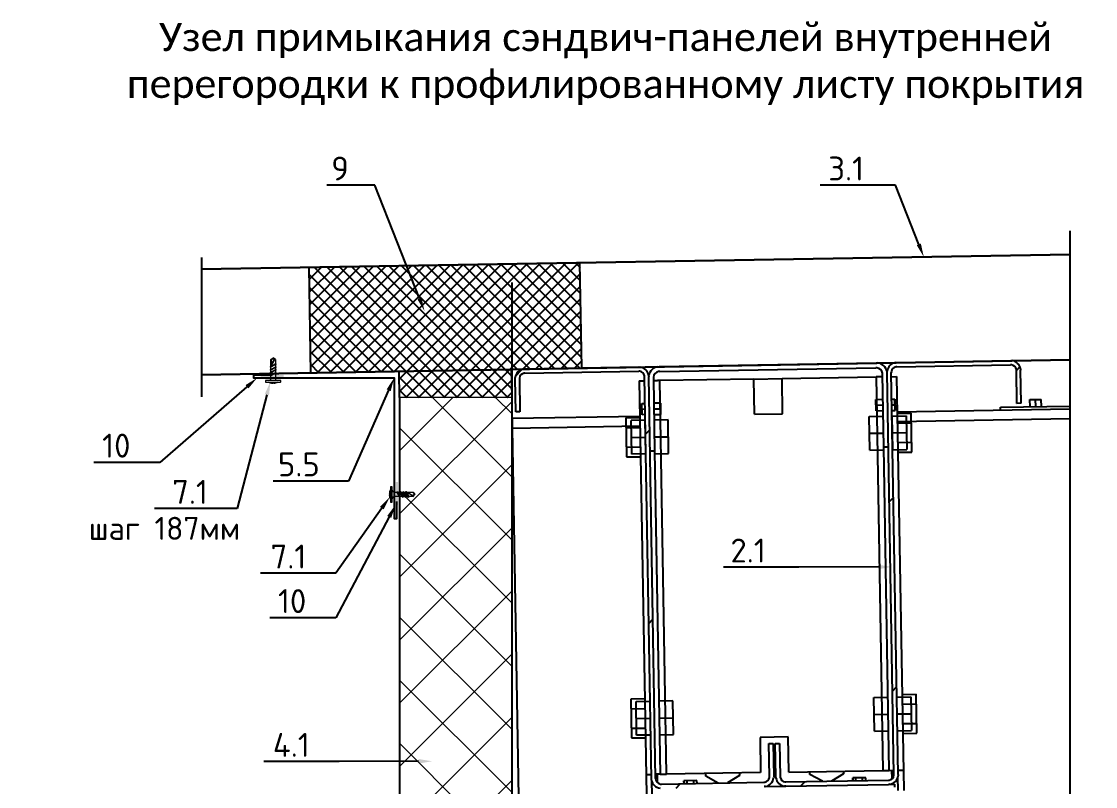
# Model space of a CAD drawing. Header units: millimetres. Extents: x -3689 to 3021565, y -698052 to -604547.
# Drawn here: x 2757315 to 2758079, y -666387 to -665843 of the extents above; entities that cross this region are included whole.
import ezdxf
from ezdxf import colors
from ezdxf.entities.mleader import LeaderData, LeaderLine
from ezdxf.math import Vec2, Vec3

# ---------------------------------------------------------------- set-up
doc = ezdxf.new("R2010")
doc.units = ezdxf.units.MM
doc.linetypes.add('CENTER', pattern=[50.800000000000004, 31.75, -6.35, 6.35, -6.35])
doc.layers.get('0').update_dxf_attribs({"lineweight": 0})
for name, color, linetype in [('A-DOOR-IDEN', 12, 'Continuous'), ('A-FLOR-IDEN', 14, 'Continuous'), ('A-WALL-PATT', 181, 'Continuous'), ('S-GRID', 133, 'CENTER'), ('S-METL', 14, 'Continuous'), ('S-WALL-PATT', 181, 'Continuous')]:
    doc.layers.add(name, color=color, linetype=linetype)
doc.styles.add('Calibri', font='calibri.ttf')
doc.styles.add('ЕСКД', font='isocpeur.ttf')

# ---------------------------------------------------------------- blocks, each defined once
blk = doc.blocks.new('*U562')
at = {"lineweight": 0}
h = blk.add_hatch(dxfattribs=at)
h.set_pattern_fill('ANSI37', color=181, scale=10, style=0)
h.set_pattern_definition([(45, (20, -599.1723005615058), (-22.45064030267288, 22.45064030267288), []), (135, (20, -599.1723005615058), (-22.45064030267288, -22.45064030267288), [])])
h.paths.add_polyline_path([(0, 400.8276994384941), (0, 0), (80, 0), (80, 400.8276994384941)])
at = {"color": 5, "lineweight": 0}
for p, q in [((80, 400.8276994384941), (0, 400.8276994384941)), ((0, 0), (80, 0))]:
    blk.add_line(p, q, dxfattribs=at)
at = {"color": 5}
for p, q in [((0, 400.8276994384941), (0, 0)), ((80, 0), (80, 400.8276994384941))]:
    blk.add_line(p, q, dxfattribs=at)
blk = doc.blocks.new('4.2x16')
at = {"lineweight": 0}
for p, q in [((-1.199999999989814, 5.30000000000291), (-1.199999999989814, -5.30000000000291)), ((14.87966793887608, 1.599999999998545), (16.00000000000728, 0))]:
    blk.add_line(p, q, dxfattribs=at)
for points in [[(-1.199999999989814, 3.599999999998545, 0.1148185505937614), (-2.095913941433537, 0.25), (-1.599999999983993, 0.25), (-1.599999999983993, -0.25), (-2.095913941433537, -0.25, 0.1148185505938521), (-1.199999999989814, -3.599999999998545)], [(7.275957614183426e-12, -5.30000000000291), (7.275957614183426e-12, 5.30000000000291, 0.414213562373095), (-0.1999999999898137, 5.5), (-0.999999999992724, 5.5, 0.414213562373095), (-1.199999999989814, 5.30000000000291, 0.2097628861456963), (-1.199999999989814, 3.80000000000291)], [(0, 3.099999999998545, 0.414213562373095), (1.5, 1.599999999998545), (3.302317669687909, 1.599999999998545), (3.590992804281996, 2.099999999998545)], [(14.22976397439197, -0.825474615485291, 0.1316524975878797), (14.87966793887608, -1.599999999998545), (16.00000000000728, 0), (14.22976397439925, -0.825474615478015), (9.879667938876082, 1.599999999998545), (14.87966793887608, 1.599999999998545), (14.7234978237102, 1.299999999988358), (15.72391328635422, -0.1287413488898892)], [(-1.199999999989814, -3.799999999995634, 0.2097628861481313), (-1.199999999989814, -5.300000000010186, 0.414213562373095), (-0.999999999992724, -5.5), (-0.1999999999898137, -5.5, 0.414213562373095), (7.275957614183426e-12, -5.30000000000291)], [(5.149838531098794, -1.599999999998545), (1.5, -1.599999999998545, 0.414213562373095), (0, -3.099999999998545)]]:
    blk.add_lwpolyline(points, format="xyb", dxfattribs=at)
for points in [[(7.275957614183426e-12, -1.599999999998545), (0, -1.599999999998545), (0, 1.599999999998545)], [(3.590992804281996, 2.099999999998545), (5.438513665692881, -2.099999999998545)], [(3.879667938876082, 1.599999999998545), (5.302317669687909, 1.599999999998545)], [(5.590992804281996, 2.099999999998545), (7.438513665692881, -2.099999999998545)], [(5.879667938876082, 1.599999999998545), (7.302317669687909, 1.599999999998545)], [(7.590992804281996, 2.099999999998545), (9.43851366569288, -2.099999999998545)], [(7.879667938876082, 1.599999999998545), (9.302317669687909, 1.599999999998545)], [(14.7234978237102, 1.299999999988358), (11.03375356302422, 1.299999999988358), (14.56523563171504, -0.6690416125711636)], [(7.149838531098794, -1.599999999998545), (5.727188800286967, -1.599999999998545)], [(9.149838531098794, -1.599999999998545), (7.727188800286967, -1.599999999998545)], [(11.14983853109879, -1.599999999998545), (9.727188800286967, -1.599999999998545)], [(11.72718880028697, -1.599999999998545), (11.43851366569288, -2.099999999998545)], [(14.87966793887608, -1.599999999998545), (11.72718880028697, -1.599999999998545)]]:
    blk.add_lwpolyline(points, dxfattribs=at)
for points in [[(3.590992804281996, 2.099999999998545), (5.727188800286967, -1.599999999998545), (5.438513665692881, -2.099999999998545), (3.302317669687909, 1.599999999998545)], [(5.302317669687909, 1.599999999998545), (5.590992804281996, 2.099999999998545), (7.727188800286967, -1.599999999998545), (7.438513665692881, -2.099999999998545)], [(7.302317669687909, 1.599999999998545), (7.590992804281996, 2.099999999998545), (9.727188800286967, -1.599999999998545), (9.43851366569288, -2.099999999998545)], [(9.590992804281996, 2.099999999998545), (11.43851366569288, -2.099999999998545), (9.302317669687909, 1.599999999998545), (9.590992804281996, 2.099999999998545), (11.72718880028697, -1.599999999998545)]]:
    blk.add_lwpolyline(points, close=True, dxfattribs=at)
blk = doc.blocks.new('*U671')
at = {"color": 7}
blk.add_blockref('4.2x16', (0, 0), dxfattribs=at)

msp = doc.modelspace()

# ---------------------------------------------------------------- hatches: boundary and pattern name
at = {"layer": 'A-WALL-PATT'}
h = msp.add_hatch(dxfattribs=at)
h.set_pattern_fill('ANSI37', color=250, scale=2, angle=90)
h.set_pattern_definition([(135, (2775576.318932044, -909762.1823651437), (-4.490128060534577, -4.490128060534576), []), (225, (2775576.318932044, -909762.1823651437), (4.490128060534576, -4.490128060534577), [])])
h.paths.add_polyline_path([(2757663.609923964, -666090.2295438605), (2757583.633352107, -666091.5983757157), (2757583.952131952, -666110.2236868304), (2757663.952131928, -666110.2236868304)])
h.paths.add_polyline_path([(2757663.952131928, -666015.2124042942), (2757519.650567556, -666017.682397627), (2757520.934147395, -666092.6714983403), (2757663.952131928, -666090.2236868307)])
h.paths.add_polyline_path([(2757712.281630667, -666014.3851538054), (2757663.952131928, -666015.2124042942), (2757663.952131928, -666090.2236868307), (2757671.239349547, -666090.09896311, -0.03047406156715163), (2757672.07158787, -666089.9121455161), (2757673.013474159, -666089.8285829877), (2757713.561126973, -666089.1356869959)])
at = {"layer": 'S-WALL-PATT', "lineweight": 0, "ltscale": 10}
h = msp.add_hatch(color=250, dxfattribs=at)
h.dxf.hatch_style = 1
h.paths.add_polyline_path([(2757501.549015147, -666095.5225382536), (2757501.549015147, -666094.0108905106), (2757485.318652285, -666094.0108905106), (2757485.318652285, -666095.5225382536)])
h = msp.add_hatch(color=250, dxfattribs=at)
h.dxf.hatch_style = 1
h.paths.add_polyline_path([(2757581.26299742, -666186.632611146), (2757582.774645163, -666186.632611146), (2757582.774645163, -666170.4022482836), (2757581.26299742, -666170.4022482836)])

# ---------------------------------------------------------------- linework, layer by layer
at = {"layer": 'A-WALL-PATT', "color": 250, "lineweight": 30, "ltscale": 10}
for points in [[(2758060.508920291, -666008.4245872139), (2757443.044543215, -666018.9936541626)], [(2757443.044543215, -666094.004610887), (2758060.508920291, -666083.4364546239)]]:
    msp.add_lwpolyline(points, dxfattribs=at)
at = {"layer": 'A-WALL-PATT', "color": 250, "linetype": 'Continuous'}
for centre, radius, start, end in [((2757937.646797858, -666092.3074352262), 7.003831590531157, 99.16081818803441, 172.7971818245209), ((2758018.634973853, -666090.9234739249), 7.003831590545575, 9.160818188034412, 82.79718181044967), ((2757673.186640569, -666096.8266458181), 7.003831590530207, 99.16081818803441, 172.7971818245209), ((2757673.186640569, -666096.8266458181), 3.996168409471843, 99.16081818803441, 172.7971818245209), ((2757754.174816565, -666095.4426845168), 3.996168409462586, 9.160818188034412, 82.79718181044967), ((2757754.174816565, -666095.4426845168), 7.003831590547802, 9.160818188034412, 82.79718181044967), ((2757768.939133259, -666096.1905314256), 8.00000000000011, 99.16081818803441, 168.6576422312023), ((2757768.939133259, -666096.1905314256), 4.491059622075754, 99.16081818803441, 172.7971818245209), ((2757922.916653053, -666093.5592963551), 4.491059622084748, 9.160818188034412, 82.79718181044967), ((2757922.916653053, -666093.5592963551), 7.999999999998326, 13.3003579090492, 82.79718181044967), ((2757937.646797858, -666092.3074352262), 3.996168409476505, 99.16081818803441, 172.7971818245209), ((2758018.634973853, -666090.9234739249), 3.996168409466076, 9.160818188034412, 82.79718181044967), ((2757770.059790246, -666381.2129902025), 7.00383159054362, 189.1608181880344, 262.7971818104497), ((2757770.059790246, -666381.2129902025), 3.99616840946629, 189.1608181880344, 262.7971818104497), ((2757843.049134044, -666379.965716437), 3.996168409465712, 279.1608181880344, 352.7971818245209), ((2757843.049134044, -666379.965716437), 7.003831590547802, 279.1608181880344, 352.7971818245209), ((2757858.545639198, -666379.700905398), 7.003831590545332, 189.1608181880344, 262.7971818104497), ((2757858.545639198, -666379.700905398), 3.996168409457296, 189.1608181880344, 262.7971818104497), ((2757931.534982996, -666378.4536316325), 3.996168409456392, 279.1608181880344, 352.7971818245209), ((2757931.534982996, -666378.4536316325), 7.003831590527111, 279.1608181880344, 352.7971818245209)]:
    msp.add_arc(centre, radius, start, end, dxfattribs=at)
at = {"layer": 'S-GRID', "color": 250, "ltscale": 5}
msp.add_line((2757663.952131928, -666622.8439440825), (2757663.952131928, -666036.2997072246), dxfattribs=at)
at = {"layer": 'S-METL', "color": 250, "ltscale": 10}
for p, q in [((2758060.508920291, -665991.4970160862), (2758060.508920291, -666531.5469712028)), ((2757443.044543215, -666010.4910266838), (2757443.044543215, -666109.723284552)), ((2757713.561126973, -666089.1356869959), (2757712.281630667, -666014.3851538054)), ((2757520.934147395, -666092.6714983403), (2757519.650567556, -666017.682397627)), ((2757583.952131952, -666110.2236868304), (2757583.633352107, -666091.5983757157)), ((2757663.952131928, -666110.2236868304), (2757663.609923964, -666090.2295438605))]:
    msp.add_line(p, q, dxfattribs=at)
at = {"layer": 'S-METL', "color": 250, "linetype": 'Continuous'}
for p, q in [((2757663.952131952, -666118.4525927198), (2757663.952131953, -666028.2552547236)), ((2757936.531745176, -666085.3929349226), (2757937.473631448, -666085.3093723883)), ((2757937.473631448, -666085.3093723883), (2758018.568937075, -666083.9235804123)), ((2758018.568937075, -666083.9235804123), (2758019.513128491, -666083.9749128227)), ((2757666.492744311, -666094.8993930449), (2757671.025296356, -666090.209239379)), ((2757672.071587888, -666089.9121455145), (2757673.013474159, -666089.8285829877)), ((2757673.171861617, -666092.8263143827), (2757672.5504262, -666092.8814470624)), ((2757673.013474159, -666089.8285829877), (2757754.108779787, -666088.4427910042)), ((2757673.171861617, -666092.8263143827), (2757754.052907981, -666091.4441837599)), ((2757754.675864281, -666091.47805173), (2757754.052907981, -666091.4441837599)), ((2757754.108779787, -666088.4427910042), (2757755.052971201, -666088.4941234146)), ((2757767.665484495, -666088.2925684717), (2757768.802445723, -666088.1916992259)), ((2757768.987231089, -666091.6890525226), (2757768.224129192, -666091.756753609)), ((2757768.802445723, -666088.1916992259), (2757922.779965518, -666085.5604641591)), ((2757768.987231089, -666091.6890525226), (2757922.714781745, -666089.0620890376)), ((2757923.479751235, -666089.1036777762), (2757922.714781745, -666089.0620890376)), ((2757922.779965518, -666085.5604641591), (2757923.91970931, -666085.622428075)), ((2757927.418131955, -666093.6073941891), (2757927.350430868, -666092.8442922872)), ((2757930.646904346, -666092.3734720056), (2757930.698236756, -666091.429280587)), ((2757935.533483756, -666378.3317230497), (2757930.646904346, -666092.3734720056)), ((2757933.682165069, -666091.8063875106), (2757933.648297098, -666092.4293438089)), ((2757938.534876507, -666378.3875948531), (2757933.648297098, -666092.4293438089)), ((2757937.632018906, -666088.3071037871), (2757937.010583488, -666088.3622364704)), ((2757937.632018906, -666088.3071037871), (2758018.51306527, -666086.9249731605)), ((2758019.136021569, -666086.9588411343), (2758018.51306527, -666086.9249731605)), ((2758022.635305291, -666090.9086949718), (2758022.58017261, -666090.2872595531)), ((2758022.620547235, -666090.9414462452), (2758025.128166092, -666088.3466348355)), ((2758023.035909589, -666114.3516997327), (2758022.635305291, -666090.9086949718)), ((2758025.549474158, -666089.8084212434), (2758025.633036687, -666090.7503075157)), ((2758026.035471663, -666114.30044191), (2758025.633036687, -666090.7503075157)), ((2757666.186747058, -666096.8926825975), (2757666.238079467, -666095.9484911789)), ((2757666.589182034, -666120.4428169918), (2757666.186747058, -666096.8926825975)), ((2757669.222007781, -666096.3255981025), (2757669.188139809, -666096.9485544008)), ((2757669.188139809, -666096.9485544008), (2757669.588744108, -666120.3915591617)), ((2757754.474876224, -666098.4376461399), (2757758.225484858, -666098.3735732441)), ((2757754.474876224, -666098.4376461399), (2757759.505182339, -666392.8945909631)), ((2757758.175148002, -666095.4279055637), (2757758.120015322, -666094.8064701487)), ((2757763.061727412, -666381.3861566079), (2757758.175148002, -666095.4279055637)), ((2757761.08931687, -666094.3276318354), (2757761.172879399, -666095.2695181076)), ((2757766.059458808, -666381.2277691518), (2757761.172879399, -666095.2695181076)), ((2757764.483514675, -666095.6274332409), (2757764.441925939, -666096.3924027351)), ((2757764.441925939, -666096.3924027351), (2757765.328259131, -666148.2598274429)), ((2757764.528570254, -666098.2663603169), (2757764.473925339, -666098.2672938933)), ((2757764.664757339, -666098.2640336272), (2757764.528570254, -666098.2663603169)), ((2757764.888653293, -666098.2602084843), (2757764.664757339, -666098.2640336272)), ((2757765.195700237, -666098.2549627465), (2757764.888653293, -666098.2602084843)), ((2757765.579647584, -666098.2484032069), (2757765.195700237, -666098.2549627465)), ((2757766.03267927, -666098.2406633948), (2757765.579647584, -666098.2484032069)), ((2757766.54557288, -666098.2319008713), (2757766.03267927, -666098.2406633948)), ((2757767.107887376, -666098.2222940219), (2757766.54557288, -666098.2319008713)), ((2757767.708175657, -666098.2120384094), (2757767.107887376, -666098.2222940219)), ((2757768.334217585, -666098.2013428067), (2757767.708175657, -666098.2120384094)), ((2757769.098253332, -666098.1882896503), (2757768.334217585, -666098.2013428067)), ((2757835.963492931, -666097.0459317495), (2757769.098253332, -666098.1882896503)), ((2757773.881205157, -666378.1471536052), (2757769.098253332, -666098.1882896503)), ((2757835.963486393, -666097.0455490579), (2757855.960568628, -666096.7039322373)), ((2757836.390542631, -666122.042284057), (2757835.963492931, -666097.0459317495)), ((2757855.960574775, -666096.7042919924), (2757922.825814374, -666095.5619340916)), ((2757856.387624475, -666121.7006442961), (2757855.960574775, -666096.7042919924)), ((2757923.58985012, -666095.5488809389), (2757922.825814374, -666095.5619340916)), ((2757922.825814374, -666095.5619340916), (2757927.608766199, -666375.5207980466)), ((2757924.215892049, -666095.5381853362), (2757923.58985012, -666095.5488809389)), ((2757924.81618033, -666095.5279297237), (2757924.215892049, -666095.5381853362)), ((2757925.378494826, -666095.5183228743), (2757924.81618033, -666095.5279297237)), ((2757925.891388435, -666095.5095603545), (2757925.378494826, -666095.5183228743)), ((2757926.344420122, -666095.5018205424), (2757925.891388435, -666095.5095603545)), ((2757926.728367469, -666095.4952609991), (2757926.344420122, -666095.5018205424)), ((2757927.035414413, -666095.4900152651), (2757926.728367469, -666095.4952609991)), ((2757927.259310367, -666095.4861901146), (2757927.035414413, -666095.4900152651)), ((2757927.395497452, -666095.4838634324), (2757927.259310367, -666095.4861901146)), ((2757927.450142367, -666095.4829298523), (2757927.395497452, -666095.4838634324)), ((2757928.304465147, -666145.4748189007), (2757927.418131955, -666093.6073941891)), ((2757933.698649251, -666095.3759067026), (2757937.448178681, -666095.3118522395)), ((2757937.448178681, -666095.3118522395), (2757942.478484798, -666389.7687970591)), ((2757756.248597362, -666114.4093089295), (2757758.498853704, -666114.3708733697)), ((2757756.248597362, -666114.4093089295), (2757758.498853704, -666114.3708733697)), ((2757756.248597362, -666114.4093089295), (2757758.498853704, -666114.3708733697)), ((2757756.248597362, -666114.4093089295), (2757758.498853704, -666114.3708733697)), ((2757756.248597362, -666114.4093089295), (2757758.498853704, -666114.3708733697)), ((2757756.385221642, -666122.4081422095), (2757756.248597362, -666114.4093089295)), ((2757756.385221642, -666122.4081422095), (2757756.248597362, -666114.4093089295)), ((2757756.385221642, -666122.4081422095), (2757756.248597362, -666114.4093089295)), ((2757756.385221642, -666122.4081422095), (2757756.248597362, -666114.4093089295)), ((2757756.385221642, -666122.4081422095), (2757756.248597362, -666114.4093089295)), ((2757769.746628519, -666114.1787554552), (2757764.74735772, -666114.2641456355)), ((2757769.883252798, -666122.1775887352), (2757769.746628519, -666114.1787554552)), ((2757922.724314961, -666111.565816131), (2757927.72358576, -666111.480425958)), ((2757922.860939242, -666119.564649411), (2757922.724314961, -666111.565816131)), ((2757922.792627102, -666115.5652327691), (2757927.791897901, -666115.4798425962)), ((2757933.972026513, -666111.3736993042), (2757936.222346118, -666111.3352626567)), ((2757933.972026513, -666111.3736993042), (2757936.222346118, -666111.3352626567)), ((2757933.972026513, -666111.3736993042), (2757936.222346118, -666111.3352626567)), ((2757933.972026513, -666111.3736993042), (2757936.222346118, -666111.3352626567)), ((2757933.972026513, -666111.3736993042), (2757936.222346118, -666111.3352626567)), ((2757934.040370281, -666115.3731154022), (2757936.290658258, -666115.3346792986)), ((2757934.040370281, -666115.3731154022), (2757936.290658258, -666115.3346792986)), ((2757934.040370281, -666115.3731154022), (2757936.290658258, -666115.3346792986)), ((2757934.040370281, -666115.3731154022), (2757936.290658258, -666115.3346792986)), ((2757934.040370281, -666115.3731154022), (2757936.290658258, -666115.3346792986)), ((2757936.222346118, -666111.3352626567), (2757936.358970398, -666119.3340959367)), ((2757936.358970398, -666119.3340959367), (2757936.222346118, -666111.3352626567)), ((2757936.358970398, -666119.3340959367), (2757936.222346118, -666111.3352626567)), ((2757936.358970398, -666119.3340959367), (2757936.222346118, -666111.3352626567)), ((2757936.358970398, -666119.3340959367), (2757936.222346118, -666111.3352626567)), ((2758026.035471663, -666114.30044191), (2758023.035909589, -666114.3516997327)), ((2758032.26583931, -666111.7290380937), (2758040.264671123, -666111.592328113)), ((2758032.26583931, -666111.7290380937), (2758040.264671123, -666111.592328113)), ((2758032.35128305, -666116.7283079778), (2758032.26583931, -666111.7290380937)), ((2758032.35128305, -666116.7283079778), (2758032.26583931, -666111.7290380937)), ((2758036.350698956, -666116.6599529837), (2758036.265255217, -666111.6606831034)), ((2758036.350698956, -666116.6599529837), (2758036.265255217, -666111.6606831034)), ((2758040.350114863, -666116.5915979934), (2758040.264671123, -666111.592328113)), ((2758040.350114863, -666116.5915979934), (2758040.264671123, -666111.592328113)), ((2757663.952131985, -666124.9876329568), (2757754.901895691, -666123.4339078334)), ((2757669.588744108, -666120.3915591617), (2757666.589182034, -666120.4428169918)), ((2757756.316909502, -666118.4087255714), (2757758.567197472, -666118.3702894677)), ((2757756.316909502, -666118.4087255714), (2757758.567197472, -666118.3702894677)), ((2757756.316909502, -666118.4087255714), (2757758.567197472, -666118.3702894677)), ((2757756.316909502, -666118.4087255714), (2757758.567197472, -666118.3702894677)), ((2757756.316909502, -666118.4087255714), (2757758.567197472, -666118.3702894677)), ((2757758.635541241, -666122.3697055657), (2757756.385221642, -666122.4081422095)), ((2757758.635541241, -666122.3697055657), (2757756.385221642, -666122.4081422095)), ((2757758.635541241, -666122.3697055657), (2757756.385221642, -666122.4081422095)), ((2757758.635541241, -666122.3697055657), (2757756.385221642, -666122.4081422095)), ((2757758.635541241, -666122.3697055657), (2757756.385221642, -666122.4081422095)), ((2757764.815669859, -666118.26356227), (2757769.814940658, -666118.1781720971)), ((2757764.883981999, -666122.2629789119), (2757769.883252798, -666122.1775887352)), ((2757836.390542631, -666122.042284057), (2757856.387624475, -666121.7006442961)), ((2757918.004909651, -666123.6464570318), (2757927.928465163, -666123.4804325481)), ((2757918.406381698, -666147.6430988875), (2757918.004909651, -666123.6464570318)), ((2757922.860939242, -666119.564649411), (2757927.86021004, -666119.4792592344)), ((2757934.108714049, -666119.3725315002), (2757936.358970398, -666119.3340959367)), ((2757934.108714049, -666119.3725315002), (2757936.358970398, -666119.3340959367)), ((2757934.108714049, -666119.3725315002), (2757936.358970398, -666119.3340959367)), ((2757934.108714049, -666119.3725315002), (2757936.358970398, -666119.3340959367)), ((2757934.108714049, -666119.3725315002), (2757936.358970398, -666119.3340959367)), ((2757934.253008702, -666123.3746207659), (2757944.251609474, -666123.2073407439)), ((2757934.253008702, -666123.3746207659), (2757944.251609474, -666123.2073407439)), ((2757934.654480751, -666147.3712626141), (2757934.253008702, -666123.3746207659)), ((2757934.654480751, -666147.3712626141), (2757934.253008702, -666123.3746207659)), ((2757937.87519815, -666120.3081139331), (2758060.508920291, -666118.21312119)), ((2757937.894652291, -666121.4510315922), (2757947.893192537, -666121.2801721697)), ((2757944.251609474, -666123.2073407439), (2757944.653081523, -666147.2039825958)), ((2757944.251609474, -666123.2073407439), (2757944.653081523, -666147.2039825958)), ((2757948.366692052, -666148.988939703), (2757947.893192537, -666121.2801721697)), ((2758011.354349538, -666117.0871716854), (2758060.508920291, -666116.2470589371)), ((2758011.387935536, -666119.0522713442), (2758011.354349538, -666117.0871716854)), ((2757663.952131985, -666124.9876329568), (2757663.953284213, -666125.0550804329)), ((2757663.953284213, -666125.0550804329), (2757663.956912448, -666125.2674649288)), ((2757663.956912448, -666125.2674649288), (2757663.962877383, -666125.6166318771)), ((2757663.962877383, -666125.6166318771), (2757663.97105759, -666126.0954732453)), ((2757663.97105759, -666126.0954732453), (2757663.981286542, -666126.6942412038)), ((2757663.981286542, -666126.6942412038), (2757663.993356009, -666127.4007465658)), ((2757663.993356009, -666127.4007465658), (2757664.00702029, -666128.2006069166)), ((2757664.00702029, -666128.2006069166), (2757664.022001219, -666129.0775394109)), ((2757664.022001219, -666129.0775394109), (2757664.03799383, -666130.0136922267)), ((2757664.03799383, -666130.0136922267), (2757664.054672558, -666130.9900079933)), ((2757664.054672558, -666130.9900079933), (2757664.070782806, -666131.9330469188)), ((2757664.070782806, -666131.9330469188), (2757755.020546513, -666130.3793217954)), ((2757754.921365779, -666124.5777589683), (2757744.922825533, -666124.7486183872)), ((2757744.922825533, -666124.7486183872), (2757745.396325048, -666152.4573859242)), ((2757758.629712536, -666126.3723982391), (2757748.631232717, -666126.5467579705)), ((2757758.629712536, -666126.3723982391), (2757748.631232717, -666126.5467579705)), ((2757749.049696069, -666150.5431095366), (2757748.631232717, -666126.5467579705)), ((2757749.049696069, -666150.5431095366), (2757748.631232717, -666126.5467579705)), ((2757759.048175888, -666150.3687498053), (2757758.629712536, -666126.3723982391)), ((2757759.048175888, -666150.3687498053), (2757758.629712536, -666126.3723982391)), ((2757758.682020455, -666129.3719421853), (2757758.755176716, -666129.3706664448)), ((2757758.682020455, -666129.3719421853), (2757758.755176716, -666129.3706664448)), ((2757758.699456428, -666130.3717901711), (2757758.772262658, -666130.3705205289)), ((2757758.699456428, -666130.3717901711), (2757758.772262658, -666130.3705205289)), ((2757774.875638021, -666126.0890916553), (2757764.952353049, -666126.262140092)), ((2757775.294101374, -666150.0854432215), (2757774.875638021, -666126.0890916553)), ((2757934.228383022, -666126.375452586), (2757934.303192708, -666126.3742009965)), ((2757934.228383022, -666126.375452586), (2757934.303192708, -666126.3742009965)), ((2757934.245468965, -666127.3753066775), (2757934.319920711, -666127.3740610708)), ((2757934.245468965, -666127.3753066775), (2757934.319920711, -666127.3740610708)), ((2757937.993848972, -666127.2535278951), (2758060.508920291, -666125.1605621036)), ((2757938.013027169, -666128.3782234718), (2757948.011567415, -666128.2073640567)), ((2757664.070782806, -666131.9330469188), (2757668.555418632, -666394.4483160828)), ((2757745.041200412, -666131.6758102705), (2757755.039740658, -666131.5049508517)), ((2757748.840464393, -666138.5449337517), (2757758.838944212, -666138.370574024)), ((2757748.840464393, -666138.5449337517), (2757758.838944212, -666138.370574024)), ((2757758.874799149, -666136.3708640602), (2757761.823103396, -666133.3200441566)), ((2757765.157384364, -666138.2603891236), (2757775.084869698, -666138.0872674403)), ((2757918.205645673, -666135.6447779615), (2757928.133449032, -666135.478682403)), ((2757934.453744727, -666135.3729416919), (2757944.452345498, -666135.2056616736)), ((2757934.453744727, -666135.3729416919), (2757944.452345498, -666135.2056616736)), ((2757745.277950169, -666145.5301940371), (2757755.276490416, -666145.3593346183)), ((2757758.978431995, -666146.369357877), (2757759.045637747, -666146.3681859006)), ((2757758.978431995, -666146.369357877), (2757759.045637747, -666146.3681859006)), ((2757932.233094192, -666375.4417938036), (2757928.304227903, -666145.4748229538)), ((2757931.55337461, -666145.4193001171), (2757928.304465147, -666145.4748189007)), ((2757934.518844055, -666143.372972094), (2757934.587568743, -666143.3718223092)), ((2757934.518844055, -666143.372972094), (2757934.587568743, -666143.3718223092)), ((2757934.535929997, -666144.3728261855), (2757934.604296744, -666144.3716823873)), ((2757934.535929997, -666144.3728261855), (2757934.604296744, -666144.3716823873)), ((2757938.249776926, -666142.2326072385), (2757948.248317172, -666142.0617478234)), ((2757745.396325048, -666152.4573859242), (2757755.394865294, -666152.2865265016)), ((2757759.048175888, -666150.3687498053), (2757749.049696069, -666150.5431095366)), ((2757759.048175888, -666150.3687498053), (2757749.049696069, -666150.5431095366)), ((2757758.995867969, -666147.3692058627), (2757759.06272369, -666147.3680399884)), ((2757758.995867969, -666147.3692058627), (2757759.06272369, -666147.3680399884)), ((2757765.328259131, -666148.2598274429), (2757762.079349664, -666148.3153462266)), ((2757765.328021885, -666148.2598314998), (2757769.256877163, -666378.2261578445)), ((2757765.362170532, -666150.2586424281), (2757775.294101374, -666150.0854432215)), ((2757918.406381698, -666147.6430988875), (2757928.338432901, -666147.4769322616)), ((2757934.654480751, -666147.3712626141), (2757944.653081523, -666147.2039825958)), ((2757934.654480751, -666147.3712626141), (2757944.653081523, -666147.2039825958)), ((2757938.368151805, -666149.1597991255), (2757948.366692052, -666148.988939703)), ((2757663.952131952, -666238.7157100406), (2757663.952131952, -666178.5841513802)), ((2757932.220935204, -666184.4843482454), (2757935.169239453, -666181.4335283455)), ((2757761.176341176, -666271.0550424312), (2757764.124645423, -666268.0042225351)), ((2757663.952131951, -666479.2419446823), (2757663.952131952, -666298.8472687011)), ((2757934.522477231, -666319.1685266164), (2757937.470781479, -666316.1177067203)), ((2757941.311840688, -666321.421836522), (2757951.310380935, -666321.2509770994)), ((2757951.783880448, -666348.9597446327), (2757951.310380935, -666321.2509770994)), ((2757758.338554178, -666324.5485638981), (2757748.340013931, -666324.7194233169)), ((2757748.340013931, -666324.7194233169), (2757748.813513445, -666352.4281908465)), ((2757752.118427316, -666326.5163543453), (2757762.116907135, -666326.3419946139)), ((2757752.118427316, -666326.5163543453), (2757762.116907135, -666326.3419946139)), ((2757752.536890667, -666350.5127059114), (2757752.118427316, -666326.5163543453)), ((2757752.536890667, -666350.5127059114), (2757752.118427316, -666326.5163543453)), ((2757778.36283262, -666326.0586880301), (2757768.364352802, -666326.2330477578)), ((2757778.781295972, -666350.0550395926), (2757778.36283262, -666326.0586880301)), ((2757921.350510051, -666323.6184724723), (2757931.349110823, -666323.451192454)), ((2757921.751982098, -666347.6151143243), (2757921.350510051, -666323.6184724723)), ((2757937.598609102, -666323.3466362027), (2757947.597209874, -666323.1793561806)), ((2757937.598609102, -666323.3466362027), (2757947.597209874, -666323.1793561806)), ((2757941.430215567, -666328.3490284015), (2757951.428755814, -666328.1781689827)), ((2757947.597209874, -666323.1793561806), (2757947.998681923, -666347.1759980326)), ((2757947.597209874, -666323.1793561806), (2757947.998681923, -666347.1759980326)), ((2757748.45838881, -666331.6466152002), (2757758.456929056, -666331.4757557777)), ((2757921.551246074, -666335.6167933946), (2757931.549846846, -666335.4495133762)), ((2757937.799345127, -666335.3449571286), (2757947.797945898, -666335.1776771103)), ((2757937.799345127, -666335.3449571286), (2757947.797945898, -666335.1776771103)), ((2757752.327658992, -666338.5145301265), (2757762.326138811, -666338.3401703988)), ((2757752.327658992, -666338.5145301265), (2757762.326138811, -666338.3401703988)), ((2757768.573584478, -666338.2312235427), (2757778.572064296, -666338.0568638113)), ((2757941.666965324, -666342.2034121682), (2757951.665505571, -666342.0325527494)), ((2757748.695138568, -666345.5009989669), (2757758.693678814, -666345.3301395443)), ((2757748.813513445, -666352.4281908465), (2757758.812053691, -666352.2573314314)), ((2757762.535370486, -666350.33834618), (2757752.536890667, -666350.5127059114)), ((2757762.535370486, -666350.33834618), (2757752.536890667, -666350.5127059114)), ((2757768.782816153, -666350.2293993202), (2757778.781295972, -666350.0550395926)), ((2757860.316476885, -666351.6668028091), (2757840.319395042, -666352.0084425663)), ((2757840.319395042, -666352.0084425663), (2757840.746444756, -666377.0047957045)), ((2757860.743526599, -666376.6631559473), (2757860.316476885, -666351.6668028091)), ((2757921.751982098, -666347.6151143243), (2757931.750582871, -666347.4478343022)), ((2757938.000081151, -666347.3432780509), (2757947.998681923, -666347.1759980326)), ((2757938.000081151, -666347.3432780509), (2757947.998681923, -666347.1759980326)), ((2757941.785340203, -666349.1306040515), (2757951.783880448, -666348.9597446327)), ((2757846.647030506, -666356.4008030896), (2757849.64659258, -666356.3495452632)), ((2757847.047634804, -666379.8438078542), (2757846.647030506, -666356.4008030896)), ((2757849.64659258, -666356.3495452632), (2757850.049027555, -666379.8996796575)), ((2757851.145141389, -666356.3239374128), (2757854.144703462, -666356.2726795902)), ((2757851.547576364, -666379.8740718071), (2757851.145141389, -666356.3239374128)), ((2757854.144703462, -666356.2726795902), (2757854.54530776, -666379.715684351)), ((2757860.743526599, -666376.6631559473), (2757927.608766199, -666375.5207980466)), ((2757927.608766199, -666375.5207980466), (2757928.372801944, -666375.5077448902)), ((2757928.372801944, -666375.5077448902), (2757928.998843873, -666375.4970492874)), ((2757928.998843873, -666375.4970492874), (2757929.599132155, -666375.486793675)), ((2757929.599132155, -666375.486793675), (2757930.16144665, -666375.4771868256)), ((2757930.16144665, -666375.4771868256), (2757930.67434026, -666375.4684243021)), ((2757930.67434026, -666375.4684243021), (2757931.127371947, -666375.4606844899)), ((2757931.127371947, -666375.4606844899), (2757931.511319293, -666375.4541249503)), ((2757931.511319293, -666375.4541249503), (2757931.818366237, -666375.4488792126)), ((2757931.818366237, -666375.4488792126), (2757932.042262191, -666375.4450540696)), ((2757932.042262191, -666375.4450540696), (2757932.178449277, -666375.44272738)), ((2757932.178449277, -666375.44272738), (2757932.233094192, -666375.4417938036)), ((2757932.233094192, -666375.4417938036), (2757935.483150539, -666375.3862682772)), ((2757934.192103793, -666381.4371372056), (2757934.089141638, -666375.4100841959)), ((2757938.48270988, -666375.3348504757), (2757942.230811031, -666375.2708204133)), ((2757759.257508573, -666378.3966143173), (2757763.009545486, -666378.3325170209)), ((2757763.14528994, -666382.3280428839), (2757763.061727412, -666381.3861566079)), ((2757763.504598787, -666392.8262676005), (2757763.339329873, -666383.1519896728)), ((2757769.256877163, -666378.2261578445), (2757766.009114138, -666378.2816441921)), ((2757766.059458808, -666381.2277691518), (2757766.114591488, -666381.8492045705)), ((2757767.502109574, -666384.2826154013), (2757767.399187277, -666378.2578955111)), ((2757769.256877163, -666378.2261578445), (2757769.311522078, -666378.2252242644)), ((2757769.311522078, -666378.2252242644), (2757769.447709164, -666378.2228975822)), ((2757769.447709164, -666378.2228975822), (2757769.671605117, -666378.2190724318)), ((2757769.671605117, -666378.2190724318), (2757769.978652061, -666378.2138266978)), ((2757769.978652061, -666378.2138266978), (2757770.362599409, -666378.2072671545)), ((2757770.362599409, -666378.2072671545), (2757770.815631096, -666378.1995273423)), ((2757770.815631096, -666378.1995273423), (2757771.328524705, -666378.1907648225)), ((2757771.328524705, -666378.1907648225), (2757771.8908392, -666378.1811579731)), ((2757771.8908392, -666378.1811579731), (2757772.491127481, -666378.1709023607)), ((2757772.491127481, -666378.1709023607), (2757773.11716941, -666378.160206758)), ((2757773.11716941, -666378.160206758), (2757773.881205157, -666378.1471536052)), ((2757840.746444756, -666377.0047957045), (2757773.881205157, -666378.1471536052)), ((2757795.456128546, -666382.777563714), (2757786.219871453, -666382.9353238423)), ((2757795.456128546, -666382.777563714), (2757786.219871453, -666382.9353238423)), ((2757795.456128546, -666382.777563714), (2757786.219871453, -666382.9353238423)), ((2757786.219871453, -666382.9353238423), (2757786.254058392, -666384.9368394655)), ((2757786.219871453, -666382.9353238423), (2757786.254058392, -666384.9368394655)), ((2757786.219871453, -666382.9353238423), (2757786.254058392, -666384.9368394655)), ((2757795.456142026, -666382.7783544143), (2757786.219884933, -666382.9361145427)), ((2757795.456142026, -666382.7783544143), (2757786.219884933, -666382.9361145427)), ((2757786.254058367, -666384.9368394655), (2757786.219884933, -666382.9361145427)), ((2757786.254058367, -666384.9368394655), (2757786.219884933, -666382.9361145427)), ((2757788.563122354, -666384.897381172), (2757788.528935186, -666382.8958521825)), ((2757788.563122354, -666384.897381172), (2757788.528935186, -666382.8958521825)), ((2757788.563122354, -666384.897381172), (2757788.528935186, -666382.8958521825)), ((2757788.563122328, -666384.897381172), (2757788.528949746, -666382.896706142)), ((2757788.563122328, -666384.897381172), (2757788.528949746, -666382.896706142)), ((2757793.181250277, -666384.8184645888), (2757793.147063732, -666382.8169721183)), ((2757793.181250277, -666384.8184645888), (2757793.147063732, -666382.8169721183)), ((2757793.181250277, -666384.8184645888), (2757793.147063732, -666382.8169721183)), ((2757793.18125025, -666384.8184645888), (2757793.147078292, -666382.8178260741)), ((2757793.18125025, -666384.8184645888), (2757793.147078292, -666382.8178260741)), ((2757795.490314237, -666384.7790062916), (2757795.456128546, -666382.777563714)), ((2757795.490314237, -666384.7790062916), (2757795.456128546, -666382.777563714)), ((2757795.490314237, -666384.7790062916), (2757795.456128546, -666382.777563714)), ((2757795.490314211, -666384.7790062916), (2757795.456142026, -666382.7783544143)), ((2757795.490314211, -666384.7790062916), (2757795.456142026, -666382.7783544143)), ((2757801.784245229, -666379.5986925256), (2757801.751313939, -666377.6710072686)), ((2757810.654515624, -666384.5198738021), (2757801.784245229, -666379.5986925256)), ((2757825.780743912, -666379.1887523462), (2757817.083796966, -666384.4100074363)), ((2757825.747812152, -666377.2610395555), (2757825.780743912, -666379.1887523462)), ((2757847.013766832, -666380.4667641488), (2757847.047634804, -666379.8438078542)), ((2757850.049027555, -666379.8996796575), (2757849.997695146, -666380.8438710724)), ((2757851.631138892, -666380.8159580794), (2757851.547576364, -666379.8740718071)), ((2757854.54530776, -666379.715684351), (2757854.60044044, -666380.3371197698)), ((2757858.667547781, -666383.6994061549), (2757931.549761948, -666382.4539630716)), ((2757875.774722215, -666378.3344334257), (2757875.741774166, -666376.4069186714)), ((2757884.644985455, -666383.2554923636), (2757875.774722215, -666378.3344334257)), ((2757899.771216713, -666377.9242483904), (2757891.074266788, -666383.1456259978)), ((2757899.738272379, -666375.9969509584), (2757899.771216713, -666377.9242483904)), ((2757915.438627712, -666380.7281995122), (2757906.20237062, -666380.8859596443)), ((2757915.438627712, -666380.7281995122), (2757906.20237062, -666380.8859596443)), ((2757915.438627712, -666380.7281995122), (2757906.20237062, -666380.8859596443)), ((2757906.20237062, -666380.8859596443), (2757906.236541354, -666382.8865264324)), ((2757906.20237062, -666380.8859596443), (2757906.236541354, -666382.8865264324)), ((2757906.20237062, -666380.8859596443), (2757906.236541354, -666382.8865264324)), ((2757915.438641193, -666380.7289902125), (2757906.202384101, -666380.8867503447)), ((2757915.438641193, -666380.7289902125), (2757906.202384101, -666380.8867503447)), ((2757906.236541328, -666382.8865264361), (2757906.202384101, -666380.8867503447)), ((2757906.236541328, -666382.8865264361), (2757906.202384101, -666380.8867503447)), ((2757908.545605314, -666382.8470681389), (2757908.511434353, -666380.8464879845)), ((2757908.545605314, -666382.8470681389), (2757908.511434353, -666380.8464879845)), ((2757908.545605314, -666382.8470681389), (2757908.511434353, -666380.8464879845)), ((2757908.545605289, -666382.8470681389), (2757908.511448913, -666380.8473419403)), ((2757908.545605289, -666382.8470681389), (2757908.511448913, -666380.8473419403)), ((2757913.163733237, -666382.7681515557), (2757913.1295629, -666380.7676079166)), ((2757913.163733237, -666382.7681515557), (2757913.1295629, -666380.7676079166)), ((2757913.163733237, -666382.7681515557), (2757913.1295629, -666380.7676079166)), ((2757913.163733212, -666382.7681515557), (2757913.12957746, -666380.7684618724)), ((2757913.163733212, -666382.7681515557), (2757913.12957746, -666380.7684618724)), ((2757915.472797198, -666382.7286932622), (2757915.438627712, -666380.7281995122)), ((2757915.472797198, -666382.7286932622), (2757915.438627712, -666380.7281995122)), ((2757915.472797198, -666382.7286932622), (2757915.438627712, -666380.7281995122)), ((2757915.472797173, -666382.7286932622), (2757915.438641193, -666380.7289902125)), ((2757915.472797173, -666382.7286932622), (2757915.438641193, -666380.7289902125)), ((2757931.549761948, -666382.4539630716), (2757932.171197366, -666382.3988303882)), ((2757935.499615784, -666378.954679348), (2757935.533483756, -666378.3317230497)), ((2757938.47906835, -666389.8371204254), (2757938.314097138, -666380.1802688953)), ((2757938.534876507, -666378.3875948531), (2757938.483544098, -666379.3317862717)), ((2757769.55874253, -666385.1776229893), (2757770.181698829, -666385.2114909631)), ((2757770.181698829, -666385.2114909631), (2757843.063912997, -666383.9660478723)), ((2757780.588064505, -666388.0341004324), (2757783.536368752, -666384.9832805288)), ((2757843.063912997, -666383.9660478723), (2757843.685348414, -666383.9109151927)), ((2757844.164186725, -666386.8802167405), (2757843.222300454, -666386.9637792711)), ((2757843.227450353, -666386.9633223792), (2757858.608216122, -666386.7006108095)), ((2757858.611675975, -666386.7007989106), (2757857.66748456, -666386.6494665002)), ((2757858.044591481, -666383.6655381848), (2757858.667547781, -666383.6994061549)), ((2757858.611675975, -666386.7007989106), (2757931.708149406, -666385.4516944666)), ((2757869.438261269, -666386.5157894944), (2757872.386565517, -666383.4649695945)), ((2757931.703528513, -666385.4521044237), (2757935.902839947, -666385.3803779748)), ((2757932.650035677, -666385.3681319361), (2757931.708149406, -666385.4516944666)), ((2757934.259946873, -666385.4084394542), (2757934.251130662, -666384.8923685853)), ((2757935.902839947, -666385.3803779748), (2757935.936996017, -666387.3800862958))]:
    msp.add_line(p, q, dxfattribs=at)
at = {"layer": 'S-METL', "color": 250}
msp.add_lwpolyline([(2757492.107085844, -666094.2546216464), (2757480.107085844, -666094.2546216464), (2757480.107085844, -666096.2546216464), (2757580.107085844, -666096.2546216464), (2757580.107085844, -666196.2546216464), (2757582.107085844, -666196.2546216464), (2757582.107085844, -666184.2546216464)], dxfattribs=at)

# ---------------------------------------------------------------- block references
at = {"layer": 'A-WALL-PATT', "color": 250, "lineweight": 0, "rotation": 180}
msp.add_blockref('*U562', (2757663.952131952, -666110.2236868304), dxfattribs=at)
at = {"layer": 'S-METL', "color": 250, "rotation": 90}
msp.add_blockref('*U671', (2757494.045963951, -666098.0122159733), dxfattribs=at)
at = {"layer": 'S-METL', "color": 250}
msp.add_blockref('*U671', (2757578.7733197, -666179.1295599495), dxfattribs=at)

# ---------------------------------------------------------------- texts
at = {"layer": 'A-DOOR-IDEN', "color": 250, "linetype": 'ByBlock', "ltscale": 500, "insert": (2757730.460910084, -665872.9414896131), "char_height": 20, "width": 692.3264608246973, "attachment_point": 5, "style": 'Calibri'}
msp.add_mtext('Узел примыкания сэндвич-панелей внутренней перегородки к профилированному листу покрытия', dxfattribs=at)
at = {"layer": 'S-GRID', "color": 250, "insert": (2757416.778764357, -666203.2754055015), "char_height": 16.36363636363636, "width": 547.6657753869235, "attachment_point": 5, "style": 'ЕСКД'}
msp.add_mtext('шаг 187мм', dxfattribs=at)

# ---------------------------------------------------------------- leaders
at = {"layer": 'A-FLOR-IDEN', "color": 250}
ml = msp.add_multileader_mtext('Standard', dxfattribs=at)
ml.set_content('9', color=250, style='ЕСКД')
ml.set_leader_properties()
ml.build(insert=Vec2(0, 0))
ml.multileader.update_dxf_attribs({"text_left_attachment_type": 6, "text_right_attachment_type": 6, "dogleg_length": 20.96987534605703, "arrow_head_size": 9.600000000000001})
ctx = ml.context
ctx.base_point, ctx.char_height, ctx.arrow_head_size, ctx.landing_gap_size, ctx.plane_origin, ctx.plane_x_axis, ctx.plane_y_axis = Vec3(2757536.829824179, -665959.1753600405), 17, 9.600000000000001, 0, Vec3(2757620.954341939, -665884.3767318414), Vec3(1, -2.258681448315656e-12), Vec3(2.258681448315656e-12, 1)
ctx.left_attachment, ctx.right_attachment = 6, 6
notes = []
notes.append((ctx, [(0, (1, 1, 0), (2757566.299699525, -665959.1753600405), (-1, 2.258681448315656e-12), 20.96987534605703, [(0, [(2757601.684808079, -666048.7098544165)], 0, [])])]))
ctx.mtext.insert, ctx.mtext.text_direction, ctx.mtext.rotation, ctx.mtext.width, ctx.mtext.flow_direction = Vec3(2757535.397583986, -665938.7753600404), Vec3(1, -2.258882650657248e-12), 6.283185307177328, 204.6047927077777, 5
ml = msp.add_multileader_mtext('Standard', dxfattribs=at)
ml.set_content('3.1', color=250, style='ЕСКД')
ml.set_leader_properties()
ml.build(insert=Vec2(0, 0))
ml.multileader.update_dxf_attribs({"text_left_attachment_type": 6, "text_right_attachment_type": 6, "dogleg_length": 20.96987534605703, "arrow_head_size": 9.600000000000001})
ctx = ml.context
ctx.base_point, ctx.char_height, ctx.arrow_head_size, ctx.landing_gap_size, ctx.plane_origin, ctx.plane_x_axis, ctx.plane_y_axis = Vec3(2757893.464165593, -665959.1753600405), 17, 9.600000000000001, 0, Vec3(2757991.188683353, -665884.3767318414), Vec3(1, -2.258681448315656e-12), Vec3(2.258681448315656e-12, 1)
ctx.left_attachment, ctx.right_attachment = 6, 6
notes.append((ctx, [(0, (1, 1, 0), (2757936.534040939, -665959.1753600405), (-1, 2.258681448315656e-12), 20.96987534605703, [(0, [(2757956.757397708, -666010.2004901306)], 0, [])])]))
ctx.mtext.insert, ctx.mtext.text_direction, ctx.mtext.rotation, ctx.mtext.width, ctx.mtext.flow_direction = Vec3(2757888.805245754, -665938.7753600404), Vec3(1, -2.258882650657248e-12), 6.283185307177328, 204.6047927077777, 5
ml = msp.add_multileader_mtext('Standard', dxfattribs=at)
ml.set_content('10', color=250, style='ЕСКД')
ml.set_leader_properties()
ml.build(insert=Vec2(0, 0))
ml.multileader.update_dxf_attribs({"text_left_attachment_type": 6, "text_right_attachment_type": 6, "dogleg_length": 20.96987534605703, "arrow_head_size": 9.600000000000001})
ctx = ml.context
ctx.base_point, ctx.char_height, ctx.arrow_head_size, ctx.landing_gap_size, ctx.plane_origin, ctx.plane_x_axis, ctx.plane_y_axis = Vec3(2757375.628130042, -666156.3471263975), 17, 9.600000000000001, 0, Vec3(2757482.911120412, -666117.7081386921), Vec3(1, -2.258681448315656e-12), Vec3(2.258681448315656e-12, 1)
ctx.left_attachment, ctx.right_attachment, ctx.text_align_type = 6, 6, 2
notes.append((ctx, [(0, (1, 1, 0), (2757413.598005388, -666156.3471263975), (-1, 2.258681448315656e-12), 20.96987534605703, [(0, [(2757482.696728757, -666096.2546216464)], 0, [])])]))
ctx.mtext.insert, ctx.mtext.text_direction, ctx.mtext.rotation, ctx.mtext.width, ctx.mtext.alignment, ctx.mtext.flow_direction = Vec3(2757392.628130042, -666135.9471263975), Vec3(1, -2.258882650657248e-12), 6.283185307177328, 77.51149692218215, 3, 5
ml = msp.add_multileader_mtext('Standard', dxfattribs=at)
ml.set_content('7.1 ', color=250, style='ЕСКД')
ml.set_leader_properties()
ml.build(insert=Vec2(0, 0))
ml.multileader.update_dxf_attribs({"text_left_attachment_type": 6, "text_right_attachment_type": 6, "dogleg_length": 20.96987534605703, "arrow_head_size": 9.600000000000001})
ctx = ml.context
ctx.base_point, ctx.char_height, ctx.arrow_head_size, ctx.landing_gap_size, ctx.plane_origin, ctx.plane_x_axis, ctx.plane_y_axis = Vec3(2757425.352224271, -666189.2651952492), 17, 9.600000000000001, 0, Vec3(2757523.07674203, -666114.4665670501), Vec3(1, -2.258681448315656e-12), Vec3(2.258681448315656e-12, 1)
ctx.left_attachment, ctx.right_attachment = 6, 6
notes.append((ctx, [(0, (1, 1, 0), (2757468.422099617, -666189.2651952492), (-1, 2.258681448315656e-12), 20.96987534605703, [(0, [(2757492.075441833, -666098.9801711094)], 0, [])])]))
ctx.mtext.insert, ctx.mtext.text_direction, ctx.mtext.rotation, ctx.mtext.width, ctx.mtext.flow_direction = Vec3(2757422.254230856, -666168.8651952491), Vec3(1, -2.258882650657248e-12), 6.283185307177328, 204.6047927077777, 5
ml = msp.add_multileader_mtext('Standard', dxfattribs=at)
ml.set_content('5.5', color=250, style='ЕСКД')
ml.set_leader_properties()
ml.build(insert=Vec2(0, 0))
ml.multileader.update_dxf_attribs({"text_left_attachment_type": 6, "text_right_attachment_type": 6, "dogleg_length": 20.96987534605703, "arrow_head_size": 9.600000000000001})
ctx = ml.context
ctx.base_point, ctx.char_height, ctx.arrow_head_size, ctx.landing_gap_size, ctx.plane_origin, ctx.plane_x_axis, ctx.plane_y_axis = Vec3(2757501.16442612, -666169.6844128238), 17, 9.600000000000001, 0, Vec3(2757602.288943879, -666094.8857846246), Vec3(1, -2.258681448315656e-12), Vec3(2.258681448315656e-12, 1)
ctx.left_attachment, ctx.right_attachment = 6, 6
notes.append((ctx, [(0, (1, 1, 0), (2757547.634301465, -666169.6844128238), (-1, 2.258681448315656e-12), 20.96987534605703, [(0, [(2757580.107085844, -666096.2546216464)], 0, [])])]))
ctx.mtext.insert, ctx.mtext.text_direction, ctx.mtext.rotation, ctx.mtext.width, ctx.mtext.flow_direction = Vec3(2757497.476934852, -666149.2844128236), Vec3(1, -2.258882650657248e-12), 6.283185307177328, 204.6047927077777, 5
ml = msp.add_multileader_mtext('Standard', dxfattribs=at)
ml.set_content('7.1', color=250, style='ЕСКД')
ml.set_leader_properties()
ml.build(insert=Vec2(0, 0))
ml.multileader.update_dxf_attribs({"text_left_attachment_type": 6, "text_right_attachment_type": 6, "dogleg_length": 20.96987534605703, "arrow_head_size": 9.600000000000001})
ctx = ml.context
ctx.base_point, ctx.char_height, ctx.arrow_head_size, ctx.landing_gap_size, ctx.plane_origin, ctx.plane_x_axis, ctx.plane_y_axis = Vec3(2757495.551351484, -666235.2313773658), 17, 9.600000000000001, 0, Vec3(2757607.934341855, -666196.5923896603), Vec3(1, -2.258681448315656e-12), Vec3(2.258681448315656e-12, 1)
ctx.left_attachment, ctx.right_attachment, ctx.text_align_type = 6, 6, 2
notes.append((ctx, [(0, (1, 1, 0), (2757538.62122683, -666235.2313773658), (-1, 2.258681448315656e-12), 20.96987534605703, [(0, [(2757576.933041657, -666181.1059937197)], 0, [])])]))
ctx.mtext.insert, ctx.mtext.text_direction, ctx.mtext.rotation, ctx.mtext.width, ctx.mtext.alignment, ctx.mtext.flow_direction = Vec3(2757517.651351484, -666214.8313773657), Vec3(1, -2.258882650657248e-12), 6.283185307177328, 77.51149692218215, 3, 5
ml = msp.add_multileader_mtext('Standard', dxfattribs=at)
ml.set_content('10', color=250, style='ЕСКД')
ml.set_leader_properties()
ml.build(insert=Vec2(0, 0))
ml.multileader.update_dxf_attribs({"text_left_attachment_type": 6, "text_right_attachment_type": 6, "dogleg_length": 20.96987534605703, "arrow_head_size": 9.600000000000001})
ctx = ml.context
ctx.base_point, ctx.char_height, ctx.arrow_head_size, ctx.landing_gap_size, ctx.plane_origin, ctx.plane_x_axis, ctx.plane_y_axis = Vec3(2757500.651351484, -666266.9313218112), 17, 9.600000000000001, 0, Vec3(2757607.934341855, -666228.2923341057), Vec3(1, -2.258681448315656e-12), Vec3(2.258681448315656e-12, 1)
ctx.left_attachment, ctx.right_attachment, ctx.text_align_type = 6, 6, 2
notes.append((ctx, [(0, (1, 1, 0), (2757538.62122683, -666266.9313218112), (-1, 2.258681448315656e-12), 20.96987534605703, [(0, [(2757581.087053404, -666186.6607416361)], 0, [])])]))
ctx.mtext.insert, ctx.mtext.text_direction, ctx.mtext.rotation, ctx.mtext.width, ctx.mtext.alignment, ctx.mtext.flow_direction = Vec3(2757517.651351484, -666246.5313218111), Vec3(1, -2.258882650657248e-12), 6.283185307177328, 77.51149692218215, 3, 5
ml = msp.add_multileader_mtext('Standard', dxfattribs=at)
ml.set_content('2.1', color=250, style='ЕСКД')
ml.set_leader_properties()
ml.build(insert=Vec2(0, 0))
ml.multileader.update_dxf_attribs({"text_left_attachment_type": 6, "text_right_attachment_type": 6, "dogleg_length": 20.96987534605703, "arrow_head_size": 9.600000000000001})
ctx = ml.context
ctx.base_point, ctx.char_height, ctx.arrow_head_size, ctx.landing_gap_size, ctx.plane_origin, ctx.plane_x_axis, ctx.plane_y_axis = Vec3(2757824.785629174, -666230.9639372239), 17, 9.600000000000001, 0, Vec3(2757727.069356136, -666205.5525968869), Vec3(1, -2.258681448315656e-12), Vec3(2.258681448315656e-12, 1)
ctx.left_attachment, ctx.right_attachment = 6, 6
notes.append((ctx, [(1, (1, 1, 0), (2757867.85550452, -666230.9639372239), (-1, 2.258681448315656e-12), 20.96987534605703, [(0, [(2757934.062620447, -666230.7097361411)], 0, [])])]))
ctx.mtext.insert, ctx.mtext.text_direction, ctx.mtext.rotation, ctx.mtext.width, ctx.mtext.flow_direction = Vec3(2757819.259064331, -666210.5639372239), Vec3(1, -2.258882650657248e-12), 6.283185307177328, 77.51149692218215, 5
ml = msp.add_multileader_mtext('Standard', dxfattribs=at)
ml.set_content('4.1', color=250, style='ЕСКД')
ml.set_leader_properties()
ml.build(insert=Vec2(0, 0))
ml.multileader.update_dxf_attribs({"text_left_attachment_type": 6, "text_right_attachment_type": 6, "dogleg_length": 20.96987534605703, "arrow_head_size": 9.600000000000001})
ctx = ml.context
ctx.base_point, ctx.char_height, ctx.arrow_head_size, ctx.landing_gap_size, ctx.plane_origin, ctx.plane_x_axis, ctx.plane_y_axis = Vec3(2757496.158927877, -666369.2284065316), 17, 9.600000000000001, 0, Vec3(2757400.142654839, -666343.8170661945), Vec3(1, -2.258681448315656e-12), Vec3(2.258681448315656e-12, 1)
ctx.left_attachment, ctx.right_attachment = 6, 6
notes.append((ctx, [(1, (1, 1, 0), (2757540.928803223, -666369.2284065316), (-1, 2.258681448315656e-12), 20.96987534605703, [(0, [(2757607.13591915, -666368.9742054489)], 0, [])])]))
ctx.mtext.insert, ctx.mtext.text_direction, ctx.mtext.rotation, ctx.mtext.width, ctx.mtext.flow_direction = Vec3(2757493.850741791, -666348.8284065316), Vec3(1, -2.258882650657248e-12), 6.283185307177328, 77.51149692218215, 5
for ctx, leaders in notes:
    for number, flags, end, landing, length, lines in leaders:
        leader = LeaderData()
        leader.index, (leader.has_last_leader_line, leader.has_dogleg_vector, leader.attachment_direction) = number, flags
        leader.last_leader_point, leader.dogleg_vector, leader.dogleg_length = Vec3(end), Vec3(landing), length
        for number, points, colour, breaks in lines:
            line = LeaderLine()
            line.index, line.vertices, line.color, line.breaks = number, Vec3.list(points), colors.encode_raw_color(colour), breaks
            leader.lines.append(line)
        ctx.leaders.append(leader)

doc.saveas('drawing.dxf')
